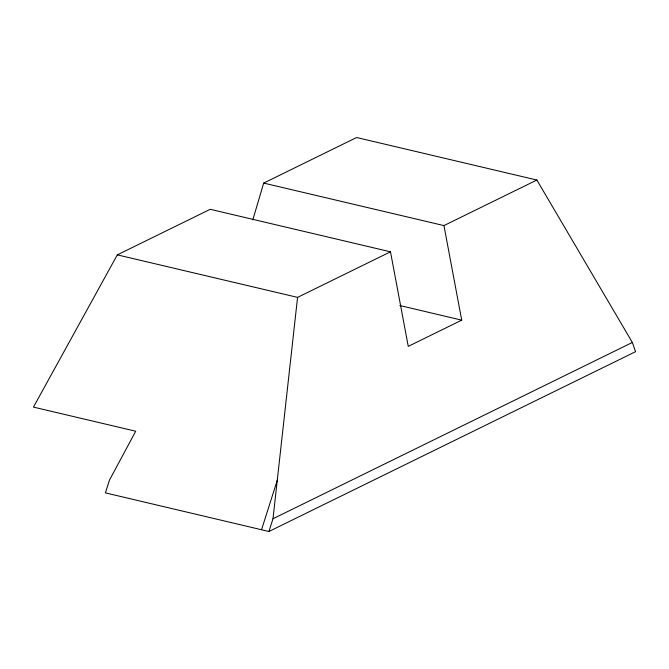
<?xml version="1.0" encoding="UTF-8"?>
<svg xmlns="http://www.w3.org/2000/svg" width="669" height="669" viewBox="0 0 669 669"><rect width="100%" height="100%" fill="white"/><g stroke="black" fill="none" stroke-linecap="round" stroke-linejoin="round"><path stroke-width="1" d="M390.487 251.812L210.233 209.297L117.318 254.864L33.45 407.103L135.715 431.221L109.49 480.083L105.409 492.877L268.93 531.487L272.994 518.743L297.571 297.379L390.487 251.812L408.266 346.358L461.719 320.142L443.948 225.595L263.686 183.08L252.823 219.85M261.546 529.706L277.275 480.283M263.686 183.08L356.602 137.513L536.864 180.028L632.356 342.461L635.55 351.693L268.93 531.487M443.948 225.595L536.864 180.028M272.994 518.743L632.356 342.461M399.886 305.557L461.719 320.142M117.318 254.864L297.571 297.379"/></g></svg>
